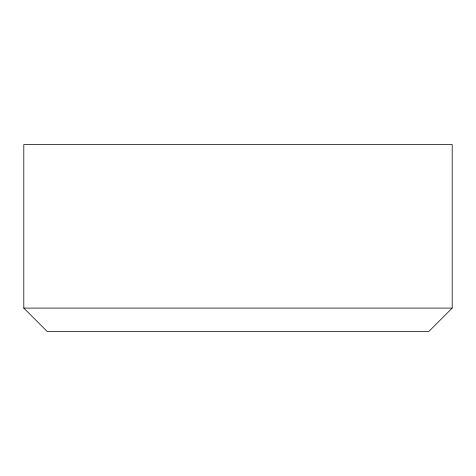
<?xml version="1.0" encoding="UTF-8"?>
<svg xmlns="http://www.w3.org/2000/svg" width="476" height="476" viewBox="0 0 476 476"><rect width="100%" height="100%" fill="white"/><g stroke="black" fill="none" stroke-linecap="round" stroke-linejoin="round"><path stroke-width="0.71" d="M452.2 308.103L428.834 331.469L47.166 331.469L23.8 308.103L23.8 144.531L452.2 144.531L452.2 308.103L23.8 308.103"/></g></svg>
